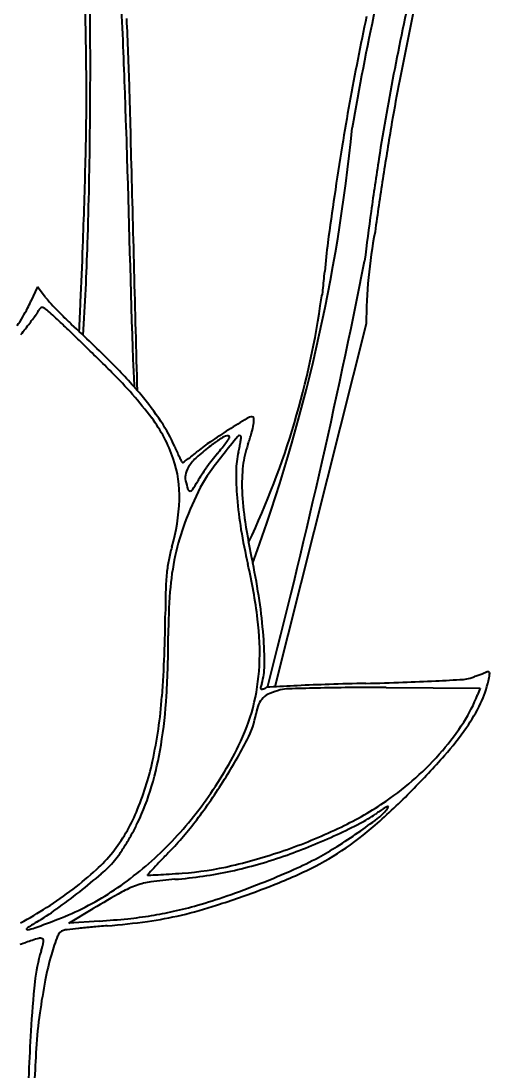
# Model space of a CAD drawing. Header units: millimetres. Extents: x 56222 to 3066687, y -650199 to -121287.
# Drawn here: x 140402.706 to 140404.946, y -185764.656 to -185759.836 of the extents above; entities that cross this region are included whole.
import ezdxf
from ezdxf import colors
from ezdxf.entities.mleader import LeaderData, LeaderLine
from ezdxf.math import Vec2, Vec3

# ---------------------------------------------------------------- set-up
doc = ezdxf.new("R2010")
doc.units = ezdxf.units.MM
doc.header["$MEASUREMENT"] = 0
doc.layers.add('$TD_AUDIT_GENERATED_(A0BDF17)', color=32, linetype='Continuous', lineweight=30)
doc.layers.add('Text', color=7, linetype='Continuous', lineweight=15)
doc.styles.add('style4', font='ARIALN.TTF')

msp = doc.modelspace()

# ---------------------------------------------------------------- linework, layer by layer
at = {"layer": '$TD_AUDIT_GENERATED_(A0BDF17)', "linetype": 'Continuous', "lineweight": 25, "ltscale": 2}
for p, q in [((140402.7813, -185761.0563), (140402.7518, -185761.1231)), ((140402.8176, -185761.1034), (140402.7813, -185761.0563)), ((140404.2909, -185761.2263), (140403.8708, -185762.8923)), ((140404.3827, -185762.8961), (140404.8135, -185762.8983)), ((140404.8135, -185762.8983), (140404.8017, -185762.9295)), ((140402.925, -185763.9768), (140403.0375, -185763.9102)), ((140403.0656, -185763.9677), (140402.925, -185763.9768))]:
    msp.add_line(p, q, dxfattribs=at)
for centre, radius, start, end in [((140283.493, -185762.3964), 119.5369, 1.208017, 1.469515), ((140418.5183, -185762.7728), 14.3561, 166.5994, 168.25292), ((140374.8071, -185760.0437), 28.2174, 359.44588, 0.64472), ((140358.3724, -185761.7651), 44.8398, 2.31721, 2.60369), ((140417.5807, -185762.6275), 13.5511, 167.87049, 170.22595), ((140429.643, -185765.0346), 25.6756, 168.16647, 168.9984), ((140373.2555, -185761.1551), 29.9657, 1.933, 2.54354), ((140419.5809, -185763.0205), 15.621, 168.15948, 169.64273), ((140388.2808, -185760.1868), 14.7257, 359.98557, 1.20802), ((140419.1612, -185762.9065), 15.0127, 168.253, 169.85198), ((140360.5505, -185761.6769), 42.6599, 2.02819, 2.31719), ((140387.0626, -185760.738), 16.1312, 1.4309, 2.02815), ((140384.9054, -185760.7619), 18.3091, 1.04994, 1.93298), ((140411.6403, -185761.5347), 7.3359, 168.99832, 170.49876), ((140392.3407, -185760.1878), 10.6658, 358.46834, 359.98551), ((140413.6685, -185761.9399), 9.6106, 169.64277, 170.83703), ((140412.9507, -185761.7948), 8.7035, 169.85198, 171.23371), ((140379.0308, -185760.0846), 23.9935, 358.15489, 359.44586), ((141114.9925, -185740.1686), 712.0894, 181.6228535, 181.7035724), ((140396.1646, -185759.5343), 8.1006, 339.85769, 354.3843), ((140422.0183, -185763.2716), 17.8582, 170.49875, 171.27064), ((140421.217, -185763.1575), 17.2567, 170.83708, 171.60759), ((138179.0652, -185819.2789), 2224.9248, 1.4872203, 1.5157342), ((140362.1257, -185759.3799), 40.8917, 357.90983, 358.46834), ((140420.2071, -185762.9138), 16.0457, 171.23361, 172.10771), ((140422.4199, -185763.3333), 18.2646, 171.27067, 172.04049), ((140421.1025, -185763.1406), 17.141, 171.60756, 172.33041), ((140419.7959, -185762.8568), 15.6306, 172.10767, 172.95221), ((140406.5203, -185761.2269), 2.2294, 169.0679, 179.9836), ((140373.4182, -185759.792), 29.5916, 357.41323, 357.90987), ((140389.6294, -185760.426), 13.3894, 356.34881, 358.15492), ((140406.8009, -185761.2147), 2.7103, 172.3304, 175.1551), ((140370.6977, -185754.3064), 34.2343, 345.47074, 348.82882), ((140399.2401, -185760.5739), 4.8776, 354.1355, 355.1552), ((140403.9025, -185761.0527), 0.1907, 343.4489, 354.1355), ((140402.3396, -185760.9408), 0.4506, 331.6913, 336.1379), ((140403.1086, -185760.879), 0.3674, 217.6385, 222.3957), ((140404.0834, -185759.9889), 1.6875, 222.3956, 223.9305), ((140380.5677, -185760.115), 22.4348, 357.0713, 357.41325), ((140400.2663, -185760.5819), 3.8549, 334.6911, 352.1706), ((140401.5962, -185760.5403), 1.2951, 329.6682, 331.6914), ((140398.1344, -185757.7096), 5.7979, 322.70099, 323.25149), ((140402.7383, -185761.1473), 0.0522, 323.2515, 339.0063), ((140402.8127, -185761.1758), 0.0275, 125.1096, 159.0064), ((140402.8036, -185761.163), 0.0118, 61.5954, 125.1096), ((140402.7577, -185761.248), 0.1084, 47.8106, 61.5953), ((140399.2073, -185765.1649), 5.395, 46.9789, 47.8106), ((140404.2283, -185759.8493), 1.8887, 223.9304, 225.4579), ((140401.5196, -185760.4956), 1.3838, 327.6685, 329.6683), ((140399.7889, -185758.9699), 3.718, 321.6846, 322.701), ((140400.4768, -185763.8045), 3.5342, 46.0691, 46.979), ((140404.0501, -185760.0305), 1.6345, 225.4579, 227.1603), ((140398.388, -185766.1365), 6.6927, 44.965, 47.16028), ((140390.8478, -185773.7998), 17.4131, 45.79019, 46.06911), ((140389.409, -185775.2789), 19.4765, 45.51104, 45.79019), ((140409.8573, -185761.1032), 6.6435, 182.02515, 183.01498), ((140390.9579, -185773.7021), 17.2663, 45.2055, 45.511), ((140401.4809, -185763.0474), 2.3213, 40.1288, 44.965), ((140401.7468, -185762.8355), 1.9534, 37.0429, 45.2055), ((140436.7097, -185759.6889), 33.5332, 183.01503, 183.12532), ((140402.1716, -185762.4651), 1.4179, 33.8359, 40.1288), ((140402.7697, -185762.0634), 0.6719, 18.9493, 37.043), ((140406.6739, -185766.4863), 5.646, 121.2603, 122.2786), ((140403.7679, -185761.6992), 0.0458, 90, 121.2603), ((140403.7679, -185761.661), 0.00769, 1.6142, 90), ((140403.6308, -185761.6649), 0.1448, 351.0447, 1.6142), ((140402.7652, -185762.0672), 0.7033, 23.2023, 33.8359), ((140405.08, -185763.9629), 2.6613, 122.2786, 124.4176), ((140403.4614, -185761.6382), 0.3163, 343.6508, 351.0447), ((140404.4797, -185763.0149), 1.5245, 124.3545, 126.2761), ((140403.7161, -185761.8979), 0.1714, 114.7651, 124.3545), ((140408.8312, -185765.9302), 6.6217, 140.77851, 141.75024), ((140403.6552, -185761.7657), 0.0259, 84.4201, 114.765), ((140402.5551, -185760.9619), 1.3596, 323.4268, 324.478), ((140403.6571, -185761.7463), 0.0064, 359.9999, 84.4201), ((140403.6539, -185761.7463), 0.00958, 324.478, 360), ((140403.7085, -185761.749), 0.0093, 45, 140.7785), ((140403.2341, -185761.6948), 0.4856, 351.5674, 353.7854), ((140403.7109, -185761.7467), 0.00599, 353.7855, 45), ((140402.76, -185761.4324), 1.0472, 340.6199, 343.6509), ((140405.22, -185761.015), 1.9675, 203.2024, 204.0261), ((140404.0845, -185762.4764), 0.8565, 126.2761, 131.3798), ((140404.0005, -185762.3874), 0.7515, 124.4176, 129.8998), ((140402.5042, -185760.8982), 1.4389, 320.0623, 321.4136), ((140402.9684, -185761.2686), 0.845, 321.4136, 323.4267), ((140403.0607, -185761.6521), 0.6638, 345.8666, 348.1393), ((140403.3351, -185761.7097), 0.3834, 348.1393, 351.5674), ((140404.1774, -185761.931), 0.4553, 160.6199, 173.3973), ((140402.9077, -185762.0161), 0.526, 357.95, 18.9493), ((140404.5181, -185761.3278), 1.1991, 204.0261, 205.2197), ((140405.1559, -185761.0274), 1.904, 205.2197, 205.8546), ((140403.4567, -185761.8508), 0.0159, 205.8548, 225.0001), ((140402.9654, -185761.1315), 0.8769, 303.5287, 305.0671), ((140403.1549, -185761.4015), 0.547, 305.0672, 308.0695), ((140403.6824, -185762.02), 0.2483, 131.3798, 144.2105), ((140402.8386, -185760.9977), 1.0599, 308.0695, 309.8998), ((140404.6341, -185762.6513), 1.3202, 142.728, 144.6011), ((140405.4272, -185763.2467), 2.2871, 141.7502, 144.4526), ((140404.2394, -185762.351), 0.8242, 140.0623, 142.7281), ((140404.067, -185761.9055), 0.3738, 165.8666, 179.5073), ((140403.4479, -185761.8597), 0.00332, 224.9998, 303.5286), ((140403.583, -185761.9484), 0.1258, 144.2105, 163.136), ((140404.5792, -185762.6124), 1.2529, 144.6011, 146.4922), ((140405.0327, -185761.9138), 1.3395, 179.5073, 184.7835), ((140404.4572, -185761.9634), 0.737, 173.3974, 182.3042), ((140403.5269, -185761.9314), 0.0671, 163.1359, 193.4131), ((140404.0726, -185761.8012), 0.6281, 193.413, 197.1867), ((140402.7079, -185761.4883), 0.9313, 327.5586, 330.403), ((140403.9293, -185762.182), 0.4734, 146.4922, 150.403), ((140403.9524, -185762.1929), 0.4746, 144.4526, 153.1269), ((140404.9516, -185762.6992), 1.5947, 153.127, 159.4061), ((140403.4824, -185761.9838), 0.0103, 197.1867, 268.6706), ((140403.4825, -185761.9806), 0.0135, 268.6707, 327.5585), ((140404.9404, -185761.944), 1.2206, 182.3043, 189.0335), ((140402.5491, -185762.0032), 0.8848, 343.7255, 357.95), ((140405.4621, -185761.8779), 1.7705, 184.7835, 189.5159), ((140404.4698, -185762.5182), 1.08, 159.4062, 167.8152), ((140407.4842, -185761.5396), 3.7963, 189.0335, 191.9219), ((140406.2886, -185761.7393), 2.6085, 189.5159, 193.0556), ((140404.0231, -185762.4336), 0.6508, 163.7255, 169.0931), ((140404.6199, -185762.5506), 1.2336, 167.8153, 175.5997), ((140404.0368, -185762.4362), 0.6646, 169.0931, 174.3764), ((140401.3429, -185762.8862), 2.4684, 7.0946, 13.0557), ((140400.9117, -185762.9272), 2.9211, 8.4869, 11.9219), ((140404.4654, -185762.4784), 1.0954, 174.3764, 178.3113), ((140407.7748, -185762.576), 4.4062, 178.3113, 179.7097), ((140406.0274, -185762.6589), 2.6452, 175.5998, 180), ((140401.6097, -185762.823), 2.2153, 4.2605, 8.4869), ((140397.8316, -185762.5256), 5.5372, 355.7376, 359.7097), ((140402.5652, -185762.7341), 1.2367, 357.0972, 7.0947), ((140398.7335, -185762.6589), 4.6486, 356.6131, 359.9999), ((140402.0285, -185762.7919), 1.7954, 359.8921, 4.2605), ((140402.8421, -185762.7481), 0.9595, 345.5834, 357.0972), ((140403.5496, -185762.7947), 0.2743, 342.3912, 359.8921), ((140404.1426, -185753.7415), 9.1358, 271.98903, 272.93211), ((140403.8538, -185748.1041), 14.7806, 272.93218, 273.42538), ((140404.7299, -185762.7404), 0.1181, 273.4254, 288.7381), ((140404.2752, -185761.4002), 1.5333, 288.7381, 289.453), ((140404.0944, -185760.8883), 2.0762, 289.453, 290.0225), ((140404.1538, -185761.0514), 1.9026, 290.0226, 290.5983), ((140404.4013, -185762.767), 0.4611, 333.9975, 347.7919), ((140404.6296, -185762.3172), 0.5504, 290.5982, 292.0478), ((140404.8648, -185762.8981), 0.0763, 100.8242, 112.048), ((140404.8515, -185762.8283), 0.00534, 23.0677, 100.8242), ((140404.1433, -185762.7112), 0.7251, 347.7919, 350.0697), ((140404.8401, -185762.8332), 0.0177, 350.0697, 23.0677), ((140403.8133, -185762.8973), 0.00746, 166.2232, 218.0812), ((140404.0747, -185762.9614), 0.2766, 162.3912, 166.2232), ((140403.8114, -185762.8988), 0.00499, 218.0813, 287.2306), ((140403.7705, -185762.767), 0.143, 287.2307, 293.3585), ((140403.8508, -185762.9529), 0.0596, 92.9586, 113.3585), ((140405.1173, -185787.4598), 24.5991, 92.66448, 92.95852), ((140403.9633, -185763.1917), 0.2924, 103.25, 113.0171), ((140403.9412, -185763.0977), 0.1959, 91.858, 103.25), ((140404.3479, -185775.6353), 12.7401, 91.28551, 91.85801), ((140404.4617, -185773.3725), 10.4966, 91.86318, 92.6644), ((140404.2751, -185772.3878), 9.4918, 90.37084, 91.28551), ((140404.7199, -185781.3078), 18.4361, 91.33759, 91.86311), ((140404.3087, -185777.5937), 14.6977, 89.71162, 90.37075), ((140403.94, -185747.9069), 14.974, 271.33761, 271.98895), ((140401.2439, -185762.7799), 2.1153, 347.5904, 355.7376), ((140401.1775, -185762.8035), 2.2004, 350.6874, 356.613), ((140403.8797, -185763.0081), 0.0898, 134.1147, 157.2339), ((140403.8897, -185763.0184), 0.1042, 113.0172, 134.1147), ((140404.1864, -185762.6968), 0.6578, 327.0544, 339.2892), ((140402.9158, -185762.767), 0.8833, 333.3333, 345.5834), ((140403.392, -185762.9507), 0.3982, 332.3987, 350.7094), ((140403.9673, -185763.0448), 0.1847, 157.2338, 170.7094), ((140404.0712, -185762.606), 0.8285, 325.1015, 333.9975), ((140403.7209, -185762.3951), 1.2126, 319.3139, 327.0543), ((140403.602, -185762.2787), 1.4005, 318.4375, 325.1014), ((140401.777, -185762.9018), 1.5929, 343.6404, 350.6874), ((140401.377, -185761.8973), 2.6719, 327.9087, 332.3988), ((140402.0109, -185762.3126), 1.896, 323.9735, 333.3332), ((140401.3652, -185760.2954), 4.3899, 315.5935, 318.4375), ((140403.6107, -185762.3004), 1.3578, 311.9484, 319.3139), ((140401.9956, -185762.9453), 1.3457, 337.1654, 347.5904), ((140402.2437, -185763.0388), 1.1065, 334.3805, 343.6404), ((140401.3454, -185761.8774), 2.7092, 323.1362, 327.9087), ((140403.6557, -185762.3505), 1.2905, 304.2965, 311.9484), ((140402.3096, -185761.2204), 3.0681, 311.2296, 315.5935), ((140402.1705, -185762.4286), 1.6986, 313.8096, 323.9734), ((140403.4905, -185762.1083), 1.5837, 295.6432, 304.2965), ((140406.0591, -185766.0171), 3.0711, 123.2677, 124.1968), ((140404.4103, -185763.5038), 0.0653, 108.4557, 123.2677), ((140404.2808, -185763.3776), 0.1303, 320.3098, 328.7924), ((140404.3903, -185763.444), 0.00223, 328.7925, 108.4557), ((140402.5049, -185763.1598), 0.7931, 321.6752, 337.1654), ((140403.9531, -185762.9177), 0.676, 297.2638, 304.1967), ((140404.2072, -185763.3166), 0.2259, 306.726, 320.3098), ((140402.3896, -185763.1088), 0.9447, 331.1405, 334.3805), ((140402.3205, -185762.6086), 1.4905, 315.6714, 323.1362), ((140403.1028, -185761.3006), 2.4797, 289.4587, 295.6431), ((140403.0041, -185761.0762), 2.7478, 294.8185, 297.2637), ((140403.3986, -185762.4631), 1.4157, 303.4489, 311.2297), ((140402.4882, -185761.0125), 3.1006, 304.7239, 306.726), ((140402.1133, -185762.9565), 1.2602, 328.53, 331.1406), ((140402.8879, -185760.8249), 3.0246, 292.3868, 294.8185), ((140402.6868, -185761.2991), 2.7519, 302.2961, 304.7239), ((140402.2081, -185763.0146), 1.149, 325.8817, 328.5301), ((140403.1146, -185761.334), 2.4442, 283.2408, 289.4587), ((140403.1479, -185761.4563), 2.3418, 289.4408, 292.3868), ((140403.3813, -185762.3978), 1.4521, 298.3786, 302.2961), ((140402.6113, -185763.2439), 0.6575, 312.1193, 321.6753), ((140402.6879, -185763.3046), 0.5907, 310.925, 319.291), ((140402.265, -185762.5272), 1.562, 303.2016, 313.8096), ((140402.8797, -185763.4696), 0.3377, 319.291, 325.8817), ((140407.7981, -185767.9593), 6.1668, 135.67143, 136.19236), ((140403.1418, -185761.4389), 2.3602, 286.1042, 289.4408), ((140403.3066, -185762.2597), 1.6091, 293.8235, 298.3786), ((140403.4422, -185762.529), 1.3367, 295.3991, 303.4489), ((140401.9185, -185762.4777), 1.6904, 307.3983, 312.1193), ((140415.7876, -185775.3271), 17.0345, 137.06899, 137.20788), ((140405.5675, -185765.8196), 3.0759, 136.1924, 137.069), ((140403.347, -185762.3215), 1.4298, 273.9503, 283.2408), ((140403.273, -185761.9081), 1.8728, 278.288, 282.2286), ((140403.2603, -185761.8493), 1.933, 282.2286, 286.1042), ((140402.2893, -185759.9556), 4.1279, 291.5693, 293.8235), ((140402.9514, -185761.4954), 2.4808, 290.3322, 295.3991), ((140401.2465, -185761.642), 2.7912, 308.281, 310.925), ((140403.2882, -185763.7557), 0.00117, 137.208, 239.36), ((140403.29, -185763.7525), 0.0048, 239.3596, 273.1316), ((140401.1837, -185725.2568), 38.5582, 273.1318, 273.19872), ((140403.5757, -185765.8095), 2.0399, 94.5959, 97.689), ((140402.9862, -185757.5085), 6.2561, 273.19867, 273.66346), ((140402.6244, -185751.8586), 11.9176, 273.66337, 273.95031), ((140403.2485, -185761.7401), 2.0426, 274.5958, 278.2881), ((140401.8194, -185762.348), 1.8537, 302.8083, 307.3982), ((140401.2334, -185761.6254), 2.8123, 305.5463, 308.2811), ((140402.4202, -185762.7644), 1.2786, 290.8755, 303.2017), ((140403.3899, -185764.2325), 0.4551, 109.6882, 119.1774), ((140403.3463, -185764.1108), 0.3259, 97.689, 109.6883), ((140401.7769, -185758.3259), 5.861, 288.16306, 290.33222), ((140402.2475, -185759.8498), 4.2416, 289.3213, 291.5692), ((140406.0871, -185769.0632), 5.9877, 119.17731, 120.61793), ((140402.9112, -185761.7428), 2.2356, 285.6909, 289.3213), ((140402.0517, -185762.7084), 1.4249, 297.2176, 302.8083), ((140402.1593, -185762.9213), 1.2196, 300.4403, 305.5464), ((140403.0491, -185762.3584), 1.6047, 279.1599, 282.8556), ((140402.8977, -185761.6948), 2.2855, 282.8556, 285.6909), ((140402.9926, -185762.0315), 1.961, 283.2559, 288.1631), ((140403.1484, -185764.6045), 0.7327, 120.4402, 124.5869), ((140399.4799, -185755.0546), 9.5301, 290.19598, 290.87551), ((140402.8214, -185760.2157), 3.7599, 273.7251, 275.7233), ((140402.842, -185760.7344), 3.2653, 274.5663, 277.8409), ((140403.0147, -185762.1447), 1.8212, 275.7233, 279.1599), ((140403.06, -185762.3176), 1.6672, 277.8408, 283.2559), ((140402.7345, -185764.0041), 0.00341, 124.5868, 277.9423), ((140402.7116, -185763.8398), 0.1693, 277.9425, 290.196), ((140402.9136, -185764.0509), 0.042, 107.0396, 158.6992), ((140402.9284, -185764.0992), 0.0926, 96.6558, 107.0396), ((140403.5322, -185769.2741), 5.3025, 96.0867, 96.6558), ((140403.4033, -185768.0646), 4.0862, 95.2069, 96.0867), ((140403.5991, -185770.2134), 6.2439, 94.56644, 95.20677), ((140402.543, -185763.5132), 0.5828, 285.8976, 288.51), ((140403.3254, -185765.8501), 1.8816, 106.6099, 108.51), ((140402.7936, -185764.0676), 0.0215, 60.3438, 106.61), ((140402.201, -185763.9261), 0.6238, 343.2506, 347.4547), ((140402.7985, -185764.0591), 0.0117, 347.4547, 60.3438), ((140403.7884, -185764.392), 0.981, 158.6991, 163.9545), ((140403.5483, -185764.3316), 0.7832, 163.2505, 173.8264), ((140404.1144, -185764.4857), 1.3202, 163.9545, 169.2021), ((140407.0839, -185764.714), 4.3394, 173.8263, 176.804), ((140406.1176, -185764.8678), 3.3595, 169.2022, 171.8145), ((140404.6625, -185764.6585), 1.8894, 171.8146, 176.7869), ((140419.1031, -185765.3852), 16.3773, 176.80395, 178.16024), ((140424.6782, -185765.7821), 21.9367, 176.78694, 177.61153)]:
    msp.add_arc(centre, radius, start, end, dxfattribs=at)

# ---------------------------------------------------------------- leaders
at = {"layer": 'Text', "color": 1, "lineweight": 0, "ltscale": 20}
ml = msp.add_multileader_mtext('Standard', dxfattribs=at)
ml.set_content('Painting', color=1, style='style4')
ml.set_leader_properties()
ml.build(insert=Vec2(0, 0))
ml.multileader.update_dxf_attribs({"dogleg_length": 2.0246, "arrow_head_size": 2})
ctx = ml.context
ctx.base_point, ctx.char_height, ctx.arrow_head_size, ctx.landing_gap_size, ctx.plane_origin = Vec3(140408.1781, -185766.6213), 3, 2, 0.4, Vec3(140341.1426, -185766.6213)
notes = []
notes.append((ctx, [(0, (1, 1, 0), (140406.1535, -185766.6213), (1, 0), 2.0246, [(0, [(140399.4391, -185766.6213)], 0, [])])]))
ctx.mtext.insert = Vec3(140408.5781, -185764.6803)
for ctx, leaders in notes:
    for number, flags, end, landing, length, lines in leaders:
        leader = LeaderData()
        leader.index, (leader.has_last_leader_line, leader.has_dogleg_vector, leader.attachment_direction) = number, flags
        leader.last_leader_point, leader.dogleg_vector, leader.dogleg_length = Vec3(end), Vec3(landing), length
        for number, points, colour, breaks in lines:
            line = LeaderLine()
            line.index, line.vertices, line.color, line.breaks = number, Vec3.list(points), colors.encode_raw_color(colour), breaks
            leader.lines.append(line)
        ctx.leaders.append(leader)

doc.saveas('drawing.dxf')
